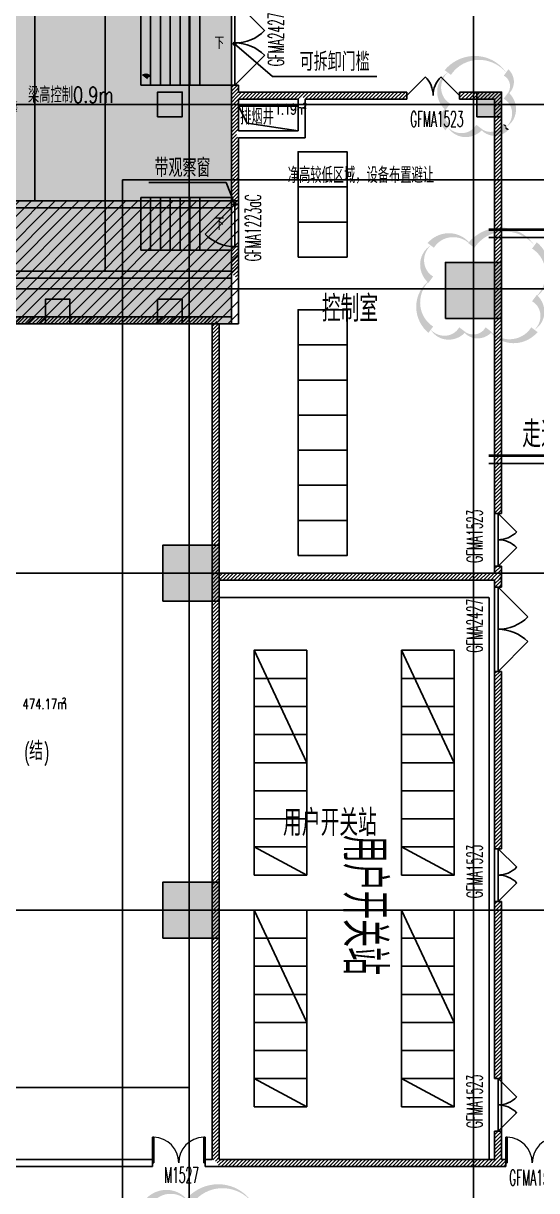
# Model space of a CAD drawing. Extents: x -12047294 to -5625356, y -1456591 to -622873.
# Drawn here: x -6059363 to -6044736, y -702164 to -668914 of the extents above; entities that cross this region are included whole.
import ezdxf
from ezdxf.enums import TextEntityAlignment as Align

# ---------------------------------------------------------------- set-up
doc = ezdxf.new("R2010")
doc.units = 0
doc.header["$LTSCALE"] = 10
doc.header["$MEASUREMENT"] = 0
for name, pattern in [('__DASH', [0.35, 0.25, -0.1]), ('DASH', [0.35, 0.25, -0.1]), ('DOTE', [2.42, 2, -0.2, 0.02, -0.2])]:
    doc.linetypes.add(name, pattern=pattern)
for name, color, linetype in [('A-COLUMN', 10, 'Continuous'), ('A-DIMIDEN', 211, 'Continuous'), ('A-DIMLEAD', 130, 'Continuous'), ('A-DIMSYMB', 3, 'Continuous'), ('A-DOORWIN', 151, 'Continuous'), ('A-FireH', 6, 'Continuous'), ('A-Hatch-降板', 251, 'Continuous'), ('A-HOLE', 30, 'Continuous'), ('A-STAIRS', 150, 'Continuous'), ('A-TEXTDOOR', 181, 'Continuous'), ('A-TextRoom', 7, 'Continuous'), ('A-TEXTROOM-AREA', 33, 'Continuous'), ('A-TK', 7, 'Continuous'), ('A-WALL', 2, 'Continuous'), ('A-吊板', 73, 'DASH'), ('DOTE', 9, 'DOTE'), ('EPD-SUBS-EQUI', 156, 'Continuous'), ('EPD-SUBS-NOTE', 156, 'Continuous'), ('EPD-SYST-NOTE', 156, 'Continuous'), ('EPD-TEXT', 156, 'Continuous'), ('PUB_HATCH', 252, 'Continuous'), ('电气', 156, 'Continuous')]:
    doc.layers.add(name, color=color, linetype=linetype)
doc.layers.add('A-本次修改', color=6, linetype='Continuous', plot=False)
doc.styles.add('_TCH_DIM', font='tjromans.shx', dxfattribs={"width": 0.8, "bigfont": 'tjhztxt.shx'})
doc.styles.add('_TCH_SPACE', font='tjromans.shx', dxfattribs={"height": 5, "bigfont": 'tjhztxt.shx'})
doc.styles.add('_TCH_WINDOW', font='tjromans.shx', dxfattribs={"width": 0.7, "height": 3.5, "bigfont": 'tjhztxt.shx'})
doc.styles.add('CC', font='tj-romans1.shx', dxfattribs={"width": 0.6, "bigfont": 'tj-hztxt1.shx'})
doc.styles.add('DIM_FONT', font='romanc.shx', dxfattribs={"width": 0.8, "bigfont": 'hztxt.shx'})
doc.styles.add('HZ', font='tjromans.shx', dxfattribs={"width": 0.6, "bigfont": 'tjhztxt.shx'})
doc.styles.add('TJ_hztxt', font='tjromans.shx', dxfattribs={"width": 0.7, "bigfont": 'tjhztxt.shx'})
doc.styles.add('注解汉字', font='tjromans.shx', dxfattribs={"width": 0.75, "bigfont": 'tjhztxt.shx'})
doc.dimstyles.new('DIMN120', dxfattribs={"dimscale": 1.2, "dimtxt": 300, "dimasz": 100, "dimexe": 250, "dimexo": 300, "dimgap": 100, "dimtad": 1, "dimdec": 0, "dimzin": 0, "dimdsep": 46, "dimtxsty": 'DIM_FONT', "dimblk": 'ARCHTICK', "dimcen": 0.09, "dimclrt": 256, "dimazin": 2, "dimtfac": 1, "dimtdec": 0, "dimtix": 1, "dimtmove": 2, "dimatfit": 3, "dimldrblk": 'ARCHTICK', "dimfxl": 1, "dimtolj": 1, "dimtzin": 0, "dimarcsym": 0})
pattern_1 = [(45, (0, 53.85), (-53.0330298, 53.0330298), [])]

# ---------------------------------------------------------------- blocks, each defined once
blk = doc.blocks.new('A$C13AF1241')
at = {"layer": 'EPD-SUBS-EQUI'}
for points in [[(-16100, 6500), (-15300, 6500), (-15300, 5000), (-16100, 5000)], [(-15300, 6500), (-14500, 6500), (-14500, 5000), (-15300, 5000)], [(-14500, 6500), (-13700, 6500), (-13700, 5000), (-14500, 5000)], [(-13700, 6500), (-12900, 6500), (-12900, 5000), (-13700, 5000)], [(-12900, 6500), (-12100, 6500), (-12100, 5000), (-12900, 5000)], [(-12100, 6500), (-11300, 6500), (-11300, 5000), (-12100, 5000)], [(-11300, 6500), (-10500, 6500), (-10500, 5000), (-11300, 5000)], [(-9500, 6500), (-8700, 6500), (-8700, 5000), (-9500, 5000)], [(-8700, 6500), (-7900, 6500), (-7900, 5000), (-8700, 5000)], [(-7900, 6500), (-7100, 6500), (-7100, 5000), (-7900, 5000)], [(-7100, 6500), (-6300, 6500), (-6300, 5000), (-7100, 5000)], [(-6300, 6500), (-5500, 6500), (-5500, 5000), (-6300, 5000)], [(-5500, 6500), (-4700, 6500), (-4700, 5000), (-5500, 5000)], [(-4700, 6500), (-3900, 6500), (-3900, 5000), (-4700, 5000)], [(-3900, 6500), (-3100, 6500), (-3100, 5000), (-3900, 5000)], [(-16100, 2300), (-15300, 2300), (-15300, 800), (-16100, 800)], [(-15300, 2300), (-14500, 2300), (-14500, 800), (-15300, 800)], [(-14500, 2300), (-13700, 2300), (-13700, 800), (-14500, 800)], [(-13700, 2300), (-12900, 2300), (-12900, 800), (-13700, 800)], [(-12900, 2300), (-12100, 2300), (-12100, 800), (-12900, 800)], [(-12100, 2300), (-11300, 2300), (-11300, 800), (-12100, 800)], [(-11300, 2300), (-10500, 2300), (-10500, 800), (-11300, 800)], [(-9500, 2300), (-8700, 2300), (-8700, 800), (-9500, 800)], [(-8700, 2300), (-7900, 2300), (-7900, 800), (-8700, 800)], [(-7900, 2300), (-7100, 2300), (-7100, 800), (-7900, 800)], [(-7100, 2300), (-6300, 2300), (-6300, 800), (-7100, 800)], [(-6300, 2300), (-5500, 2300), (-5500, 800), (-6300, 800)], [(-5500, 2300), (-4700, 2300), (-4700, 800), (-5500, 800)], [(-4700, 2300), (-3900, 2300), (-3900, 800), (-4700, 800)], [(-3900, 2300), (-3100, 2300), (-3100, 800), (-3900, 800)]]:
    blk.add_lwpolyline(points, close=True, dxfattribs=at)
at = {"layer": 'EPD-SYST-NOTE', "linetype": 'DASH'}
for p, q in [((-1600, 7500), (-17600, 7500)), ((-17600, 7500), (-17600, -200)), ((-1600, 7500), (-1600, -200)), ((-1600, -200), (-17600, -200))]:
    blk.add_line(p, q, dxfattribs=at)
at = {"layer": 'EPD-SYST-NOTE'}
for p, q in [((-16100, 5000), (-15300, 6500)), ((-10500, 6500), (-13700, 5000)), ((-8700, 6500), (-9500, 5000)), ((-3100, 6500), (-6300, 5000)), ((-16100, 800), (-15300, 2300)), ((-10500, 2300), (-13700, 800)), ((-8700, 2300), (-9500, 800)), ((-3100, 2300), (-6300, 800))]:
    blk.add_line(p, q, dxfattribs=at)
at = {"layer": 'EPD-TEXT', "style": 'CC', "width": 0.7}
blk.add_text('用户开关站', height=1200, rotation=180, dxfattribs=at).set_placement((-8359, 3953))
blk = doc.blocks.new('ASDSA56546')
at = {"layer": 'EPD-SUBS-EQUI', "elevation": 0}
for points in [[(-6067086, -610905), (-6068086, -610905), (-6068086, -609505), (-6067086, -609505)], [(-6066086, -610905), (-6067086, -610905), (-6067086, -609505), (-6066086, -609505)], [(-6065086, -610905), (-6066086, -610905), (-6066086, -609505), (-6065086, -609505)], [(-6062586, -610905), (-6063586, -610905), (-6063586, -609505), (-6062586, -609505)], [(-6061586, -610905), (-6062586, -610905), (-6062586, -609505), (-6061586, -609505)], [(-6060586, -610905), (-6061586, -610905), (-6061586, -609505), (-6060586, -609505)], [(-6059586, -610905), (-6060586, -610905), (-6060586, -609505), (-6059586, -609505)], [(-6058586, -610905), (-6059586, -610905), (-6059586, -609505), (-6058586, -609505)], [(-6057586, -610905), (-6058586, -610905), (-6058586, -609505), (-6057586, -609505)], [(-6056586, -610905), (-6057586, -610905), (-6057586, -609505), (-6056586, -609505)]]:
    blk.add_lwpolyline(points, close=True, dxfattribs=at)
blk = doc.blocks.new('_ArchTick')
at = {"color": 0, "linetype": 'ByBlock', "const_width": 0.4}
blk.add_lwpolyline([(-0.5, -0.5), (0.5, 0.5)], dxfattribs=at)
blk = doc.blocks.new('*D96')
at = {"layer": 'Defpoints', "color": 0, "transparency": 16777216}
for p in [(5783, -256), (5359, -1756), (5783, -1756)]:
    blk.add_point(p, dxfattribs=at)
at = {"layer": '电气', "color": 0, "lineweight": -2, "transparency": 16777216}
for p, q in [((5483, -256), (5109, -256)), ((5359, -256), (5359, -1756)), ((5483, -1756), (5109, -1756))]:
    blk.add_line(p, q, dxfattribs=at)
at = {"layer": '电气', "color": 0, "lineweight": -2, "transparency": 16777216, "xscale": 100, "yscale": 100, "zscale": 100}
for p, rotation in [((5359, -256), 90), ((5359, -1756), 270)]:
    blk.add_blockref('_ArchTick', p, dxfattribs=dict(at, rotation=rotation))
at = {"layer": '电气', "transparency": 16777216, "insert": (5109, -1006), "char_height": 300, "attachment_point": 5, "rotation": 90, "style": 'TJ_hztxt'}
blk.add_mtext('\\A1;1500', dxfattribs=at)
blk = doc.blocks.new('*D97')
at = {"layer": 'Defpoints', "color": 0, "transparency": 16777216}
for p in [(5783, -7056), (5359, -9056), (5783, -9056)]:
    blk.add_point(p, dxfattribs=at)
at = {"layer": '电气', "color": 0, "lineweight": -2, "transparency": 16777216}
for p, q in [((5483, -7056), (5109, -7056)), ((5359, -7056), (5359, -9056)), ((5483, -9056), (5109, -9056))]:
    blk.add_line(p, q, dxfattribs=at)
at = {"layer": '电气', "color": 0, "lineweight": -2, "transparency": 16777216, "xscale": 100, "yscale": 100, "zscale": 100}
for p, rotation in [((5359, -7056), 90), ((5359, -9056), 270)]:
    blk.add_blockref('_ArchTick', p, dxfattribs=dict(at, rotation=rotation))
at = {"layer": '电气', "transparency": 16777216, "insert": (5109, -8056), "char_height": 300, "attachment_point": 5, "rotation": 90, "style": 'TJ_hztxt'}
blk.add_mtext('\\A1;2000', dxfattribs=at)
blk = doc.blocks.new('*D98')
at = {"layer": 'Defpoints', "color": 0, "transparency": 16777216}
for p in [(6800, -2708), (6800, -3131), (8800, -3131)]:
    blk.add_point(p, dxfattribs=at)
at = {"layer": '电气', "color": 0, "lineweight": -2, "transparency": 16777216}
for p, q in [((6800, -2831), (6800, -2458)), ((8800, -2831), (8800, -2458)), ((8800, -2708), (6800, -2708))]:
    blk.add_line(p, q, dxfattribs=at)
at = {"layer": '电气', "color": 0, "lineweight": -2, "transparency": 16777216, "xscale": 100, "yscale": 100, "zscale": 100, "rotation": 180}
blk.add_blockref('_ArchTick', (6800, -2708), dxfattribs=at)
at = {"layer": '电气', "color": 0, "lineweight": -2, "transparency": 16777216, "xscale": 100, "yscale": 100, "zscale": 100}
blk.add_blockref('_ArchTick', (8800, -2708), dxfattribs=at)
at = {"layer": '电气', "transparency": 16777216, "insert": (7800, -2458), "char_height": 300, "attachment_point": 5, "style": 'TJ_hztxt'}
blk.add_mtext('\\A1;2000', dxfattribs=at)
blk = doc.blocks.new('*D99')
at = {"layer": 'Defpoints', "color": 0, "transparency": 16777216}
for p in [(11100, -2708), (11100, -3131), (13100, -3131)]:
    blk.add_point(p, dxfattribs=at)
at = {"layer": '电气', "color": 0, "lineweight": -2, "transparency": 16777216}
for p, q in [((11100, -2831), (11100, -2458)), ((13100, -2831), (13100, -2458)), ((13100, -2708), (11100, -2708))]:
    blk.add_line(p, q, dxfattribs=at)
at = {"layer": '电气', "color": 0, "lineweight": -2, "transparency": 16777216, "xscale": 100, "yscale": 100, "zscale": 100, "rotation": 180}
blk.add_blockref('_ArchTick', (11100, -2708), dxfattribs=at)
at = {"layer": '电气', "color": 0, "lineweight": -2, "transparency": 16777216, "xscale": 100, "yscale": 100, "zscale": 100}
blk.add_blockref('_ArchTick', (13100, -2708), dxfattribs=at)
at = {"layer": '电气', "transparency": 16777216, "insert": (12100, -2458), "char_height": 300, "attachment_point": 5, "style": 'TJ_hztxt'}
blk.add_mtext('\\A1;2000', dxfattribs=at)
blk = doc.blocks.new('*D100')
at = {"layer": 'Defpoints', "color": 0, "transparency": 16777216}
for p in [(2500, -2708), (2500, -3131), (4500, -3131)]:
    blk.add_point(p, dxfattribs=at)
at = {"layer": '电气', "color": 0, "lineweight": -2, "transparency": 16777216}
for p, q in [((2500, -2831), (2500, -2458)), ((4500, -2831), (4500, -2458)), ((4500, -2708), (2500, -2708))]:
    blk.add_line(p, q, dxfattribs=at)
at = {"layer": '电气', "color": 0, "lineweight": -2, "transparency": 16777216, "xscale": 100, "yscale": 100, "zscale": 100, "rotation": 180}
blk.add_blockref('_ArchTick', (2500, -2708), dxfattribs=at)
at = {"layer": '电气', "color": 0, "lineweight": -2, "transparency": 16777216, "xscale": 100, "yscale": 100, "zscale": 100}
blk.add_blockref('_ArchTick', (4500, -2708), dxfattribs=at)
at = {"layer": '电气', "transparency": 16777216, "insert": (3500, -2458), "char_height": 300, "attachment_point": 5, "style": 'TJ_hztxt'}
blk.add_mtext('\\A1;2000', dxfattribs=at)
blk = doc.blocks.new('*D101')
at = {"layer": 'Defpoints', "color": 0, "transparency": 16777216}
for p in [(15200, -2708), (15200, -3131), (17000, -3131)]:
    blk.add_point(p, dxfattribs=at)
at = {"layer": '电气', "color": 0, "lineweight": -2, "transparency": 16777216}
for p, q in [((15200, -2831), (15200, -2458)), ((17000, -2831), (17000, -2458)), ((17000, -2708), (15200, -2708))]:
    blk.add_line(p, q, dxfattribs=at)
at = {"layer": '电气', "color": 0, "lineweight": -2, "transparency": 16777216, "xscale": 100, "yscale": 100, "zscale": 100, "rotation": 180}
blk.add_blockref('_ArchTick', (15200, -2708), dxfattribs=at)
at = {"layer": '电气', "color": 0, "lineweight": -2, "transparency": 16777216, "xscale": 100, "yscale": 100, "zscale": 100}
blk.add_blockref('_ArchTick', (17000, -2708), dxfattribs=at)
at = {"layer": '电气', "transparency": 16777216, "insert": (16100, -2458), "char_height": 300, "attachment_point": 5, "style": 'TJ_hztxt'}
blk.add_mtext('\\A1;1800', dxfattribs=at)
blk = doc.blocks.new('ASDQ4354665@#@#4')
at = {"layer": 'A-Hatch-降板', "linetype": '__DASH', "ltscale": 2}
h = blk.add_hatch(color=256, dxfattribs=at)
h.dxf.hatch_style = 1
h.paths.add_polyline_path([(-6053436, -677473), (-6072086, -677473), (-6072086, -671173), (-6075936, -671173), (-6075936, -669023), (-6073736, -669023), (-6073736, -664673), (-6058238, -664673), (-6058238, -659073), (-6053436, -659073)])
blk.add_lwpolyline([(-6053436, -677473), (-6072086, -677473), (-6072086, -671173), (-6075936, -671173), (-6075936, -669023), (-6073736, -669023), (-6073736, -664673), (-6058238, -664673), (-6058238, -659073), (-6053436, -659073)], close=True)
blk = doc.blocks.new('$DorLib2D$00000114')
at = {"color": 0}
blk.add_line((0.5, 0), (-0.207, 0.707), dxfattribs=at)
blk.add_arc((0.5, 0), 1, 135, 180, dxfattribs=at)
blk = doc.blocks.new('$DorLib2D$00000116')
at = {"color": 0}
for p, q in [((-0.5, 0), (-0.146, 0.354)), ((0.5, 0), (0.146, 0.354))]:
    blk.add_line(p, q, dxfattribs=at)
for centre, start, end in [((-0.5, 0), 0, 45), ((0.5, 0), 135, 180)]:
    blk.add_arc(centre, 0.5, start, end, dxfattribs=at)
blk = doc.blocks.new('$DorLib2D$00000002')
for p, q in [((-0.5, 0), (-0.5, 0.4875)), ((-0.475, 0.4875), (-0.5, 0.4875)), ((-0.475, 0), (-0.475, 0.4875)), ((0.475, 0), (0.475, 0.4875)), ((0.475, 0.4875), (0.5, 0.4875)), ((0.5, 0), (0.5, 0.4875)), ((-0.5, 0), (-0.475, 0)), ((0.5, 0), (0.475, 0))]:
    blk.add_line(p, q)
at = {"lineweight": 13}
for centre, start, end in [((-0.4875, 0), 0, 88.53072), ((0.4875, 0), 91.46928, 180)]:
    blk.add_arc(centre, 0.4875, start, end, dxfattribs=at)
blk = doc.blocks.new('_FZH')
blk.add_lwpolyline([(-0.5, -0.5), (0.5, -0.5), (0.5, 0.5), (-0.5, 0.5)], close=True)
at = {"layer": 'PUB_HATCH'}
blk.add_solid([(-0.5, -0.5), (0.5, -0.5), (-0.5, 0.5), (0.5, 0.5)], dxfattribs=at)
blk = doc.blocks.new('A$C25566F0D')
at = {"layer": 'EPD-SYST-NOTE', "linetype": 'DASH'}
for p, q in [((2500, -256, 100), (17000, -256, 100)), ((2500, -9056, 100), (2500, -256, 100)), ((17000, -9056, 100), (17000, -256, 100)), ((2500, -9056, 100), (17000, -9056, 100))]:
    blk.add_line(p, q, dxfattribs=at)
at = {"layer": 'EPD-SYST-NOTE'}
for p, q in [((4500, -7056, 100), (4500, -1756, 100)), ((4500, -1756, 100), (6800, -1756, 100)), ((6800, -7056, 100), (6800, -1756, 100))]:
    blk.add_line(p, q, dxfattribs=at)
at = {"layer": 'EPD-SYST-NOTE', "elevation": 100}
for points in [[(4500, -7056), (4500, -1756), (6800, -1756), (6800, -7056)], [(8800, -7056), (8800, -1756), (11100, -1756), (11100, -7056)], [(13100, -7056), (13100, -2656), (15200, -2656), (15200, -7056)]]:
    blk.add_lwpolyline(points, close=True, dxfattribs=at)
at = {"layer": 'EPD-SUBS-NOTE', "style": 'HZ', "width": 0.3}
for s, p in [('1500KW/1875KVA', (5728.1, -4368.5, 100)), ('1500KW/1875KVA', (10028.1, -4368.5, 100)), ('800KW/1000KVA', (14185, -4368.5, 100)), ('大楼', (5213.6, -4368.5, 100)), ('大楼', (9513.6, -4368.5, 100)), ('租户专用', (13670.5, -4368.5, 100))]:
    blk.add_text(s, height=400, rotation=270, dxfattribs=at).set_placement(p, align=Align.MIDDLE)
at = {"layer": 'EPD-TEXT', "style": 'CC', "width": 0.7}
for s, rotation, p in [('柴油发电机房', 90, (12664.8, -7323, 100)), ('控制室', 270, (19243.3, -4625.5))]:
    blk.add_text(s, height=1200, rotation=rotation, dxfattribs=at).set_placement(p)
at = {"layer": '电气'}
for base, p1, p2, picture, middle in [((5359.4, -1756, 100), (5782.5, -256, 100), (5782.5, -1756, 100), '*D96', (5109.4, -1006, 100)), ((5359.4, -9056, 100), (5782.5, -7056, 100), (5782.5, -9056, 100), '*D97', (5109.4, -8056, 100))]:
    dim = blk.add_linear_dim(base=base, p1=p1, p2=p2, angle=90, dimstyle='DIMN120', override={"dimscale": 1, "dimtxsty": 'TJ_hztxt'}, dxfattribs=at)
    dim.commit()
    dim.dimension.update_dxf_attribs({"geometry": picture, "text_midpoint": middle})
for base, p1, p2, picture, middle in [((2500, -2707.9, 100), (4500, -3131, 100), (2500, -3131, 100), '*D100', (3500, -2457.9, 100)), ((6800, -2707.9, 100), (8800, -3131, 100), (6800, -3131, 100), '*D98', (7800, -2457.9, 100)), ((11100, -2707.9, 100), (13100, -3131, 100), (11100, -3131, 100), '*D99', (12100, -2457.9, 100)), ((15200, -2707.9, 100), (17000, -3131, 100), (15200, -3131, 100), '*D101', (16100, -2457.9, 100))]:
    dim = blk.add_linear_dim(base=base, p1=p1, p2=p2, dimstyle='DIMN120', override={"dimscale": 1, "dimtxsty": 'TJ_hztxt'}, dxfattribs=at)
    dim.commit()
    dim.dimension.update_dxf_attribs({"geometry": picture, "text_midpoint": middle})

msp = doc.modelspace()

# ---------------------------------------------------------------- hatches: boundary and pattern name
at = {"layer": 'A-FireH'}
h = msp.add_hatch(dxfattribs=at)
h.set_pattern_fill('普通砖', color=256, scale=30, style=0)
h.set_pattern_definition(pattern_1)
h.paths.add_polyline_path([(-6053236.1, -670873.4), (-6053236.1, -670673.5), (-6053436.1, -670673.5), (-6053436.1, -671073.4), (-6053302.8, -671006.8)])
h = msp.add_hatch(dxfattribs=at)
h.set_pattern_fill('普通砖', color=256, scale=30, style=0)
h.set_pattern_definition(pattern_1)
h.paths.add_polyline_path([(-6053302.8, -671006.8), (-6053236.1, -671073.4), (-6051536.1, -671073.4), (-6051402.8, -671006.8), (-6051336.1, -670873.4), (-6053236.1, -670873.4)])
h = msp.add_hatch(dxfattribs=at)
h.set_pattern_fill('普通砖', color=256, scale=30, style=0)
h.set_pattern_definition(pattern_1)
h.paths.add_polyline_path([(-6051336.1, -671073.4), (-6048436.1, -671073.4), (-6048436.1, -670873.4), (-6051336.1, -670873.4), (-6051402.8, -671006.8)])
h = msp.add_hatch(dxfattribs=at)
h.set_pattern_fill('普通砖', color=256, scale=30, style=0)
h.set_pattern_definition(pattern_1)
h.paths.add_polyline_path([(-6045736.1, -670873.4), (-6046936.1, -670873.4), (-6046936.1, -671073.4), (-6045936.1, -671073.4)])
h = msp.add_hatch(dxfattribs=at)
h.set_pattern_fill('普通砖', color=256, scale=30, style=0)
h.set_pattern_definition(pattern_1)
h.paths.add_polyline_path([(-6045936.1, -671073.4), (-6045936.1, -682873.4), (-6045736.1, -682873.4), (-6045736.1, -670873.4)])
h = msp.add_hatch(dxfattribs=at)
h.set_pattern_fill('普通砖', color=256, scale=30, style=0)
h.set_pattern_definition(pattern_1)
h.paths.add_polyline_path([(-6053302.8, -671006.8), (-6053436.1, -671073.4), (-6053436.1, -672173.4), (-6053302.8, -672106.8), (-6053236.1, -671973.4), (-6053236.1, -671073.4)])
h = msp.add_hatch(dxfattribs=at)
h.set_pattern_fill('普通砖', color=256, scale=30, style=0)
h.set_pattern_definition(pattern_1)
h.paths.add_polyline_path([(-6053436.1, -672173.4), (-6053436.1, -674073.4), (-6053236.1, -674073.4), (-6053236.1, -672173.4), (-6053302.8, -672106.8)])
h = msp.add_hatch(dxfattribs=at)
h.set_pattern_fill('普通砖', color=256, scale=30, style=0)
h.set_pattern_definition(pattern_1)
h.paths.add_polyline_path([(-6053236.1, -676173.4), (-6053236.1, -675273.4), (-6053436.1, -675273.4), (-6053436.1, -675973.4), (-6053369.5, -676106.8)])
h = msp.add_hatch(dxfattribs=at)
h.set_pattern_fill('普通砖', color=256, scale=30, style=0)
h.set_pattern_definition(pattern_1)
h.paths.add_polyline_path([(-6072186.1, -677373.4), (-6072086.1, -677473.4), (-6053986.1, -677473.4), (-6053852.8, -677406.8), (-6053786.1, -677273.4), (-6072086.1, -677273.4)])
h = msp.add_hatch(dxfattribs=at)
h.set_pattern_fill('普通砖', color=256, scale=30, style=0)
h.set_pattern_definition(pattern_1)
h.paths.add_polyline_path([(-6053852.8, -677406.8), (-6053986.1, -677473.4), (-6053986.1, -684773.4), (-6053852.8, -684706.8), (-6053786.1, -684573.4), (-6053786.1, -677473.4)])
h = msp.add_hatch(dxfattribs=at)
h.set_pattern_fill('普通砖', color=256, scale=30, style=0)
h.set_pattern_definition(pattern_1)
h.paths.add_polyline_path([(-6053852.8, -684706.8), (-6053786.1, -684773.4), (-6045936.1, -684773.4), (-6045869.5, -684706.8), (-6045936.1, -684573.4), (-6053786.1, -684573.4)])
h = msp.add_hatch(dxfattribs=at)
h.set_pattern_fill('普通砖', color=256, scale=30, style=0)
h.set_pattern_definition(pattern_1)
h.paths.add_polyline_path([(-6045736.1, -684773.4), (-6045736.1, -684373.4), (-6045936.1, -684373.4), (-6045936.1, -684573.4), (-6045869.5, -684706.8)])
h = msp.add_hatch(dxfattribs=at)
h.set_pattern_fill('普通砖', color=256, scale=30, style=0)
h.set_pattern_definition(pattern_1)
h.paths.add_polyline_path([(-6053852.8, -684706.8), (-6053986.1, -684773.4), (-6053986.1, -701273.4), (-6053852.8, -701340.1), (-6053786.1, -701273.4), (-6053786.1, -684773.4)])
h = msp.add_hatch(dxfattribs=at)
h.set_pattern_fill('普通砖', color=256, scale=30, style=0)
h.set_pattern_definition(pattern_1)
h.paths.add_polyline_path([(-6045936.1, -684773.4), (-6045936.1, -684973.4), (-6045736.1, -684973.4), (-6045736.1, -684773.4), (-6045869.5, -684706.8)])
h = msp.add_hatch(dxfattribs=at)
h.set_pattern_fill('普通砖', color=256, scale=30, style=0)
h.set_pattern_definition(pattern_1)
h.paths.add_polyline_path([(-6045736.1, -692423.4), (-6045736.1, -687373.4), (-6045936.1, -687373.4), (-6045936.1, -692423.4)])
h = msp.add_hatch(dxfattribs=at)
h.set_pattern_fill('普通砖', color=256, scale=30, style=0)
h.set_pattern_definition(pattern_1)
h.paths.add_polyline_path([(-6045736.1, -698973.4), (-6045736.1, -693923.4), (-6045936.1, -693923.4), (-6045936.1, -698973.4)])
h = msp.add_hatch(dxfattribs=at)
h.set_pattern_fill('普通砖', color=256, scale=30, style=0)
h.set_pattern_definition(pattern_1)
h.paths.add_polyline_path([(-6045736.1, -701273.4), (-6045736.1, -700473.4), (-6045936.1, -700473.4), (-6045936.1, -701273.4), (-6045802.8, -701340.1)])
h = msp.add_hatch(dxfattribs=at)
h.set_pattern_fill('普通砖', color=256, scale=30, style=0)
h.set_pattern_definition(pattern_1)
h.paths.add_polyline_path([(-6053852.8, -701340.1), (-6053786.1, -701473.4), (-6045736.1, -701473.4), (-6045802.8, -701340.1), (-6045936.1, -701273.4), (-6053786.1, -701273.4)])
h = msp.add_hatch(dxfattribs=at)
h.set_pattern_fill('普通砖', color=256, scale=30, style=0)
h.set_pattern_definition(pattern_1)
h.paths.add_polyline_path([(-6045736.1, -701473.4), (-6045611.1, -701473.4), (-6045611.1, -701273.4), (-6045736.1, -701273.4), (-6045802.8, -701340.1)])
at = {"layer": 'A-吊板'}
h = msp.add_hatch(dxfattribs=at)
h.set_pattern_fill('ANSI31', color=256, scale=150)
h.set_pattern_definition([(45, (0, -300), (-168.379802, 168.379802), [])])
h.paths.add_polyline_path([(-6072286.1, -673973.4), (-6053236.1, -673973.4), (-6053236.1, -677473.4), (-6072286.1, -677473.4)])

# ---------------------------------------------------------------- linework, layer by layer
at = {"layer": 'A-DIMIDEN'}
for p, q in [((-6046100.8, -675014.2), (-6042384.9, -675014.2)), ((-6046100.8, -681449.6), (-6042384.9, -681449.6))]:
    msp.add_line(p, q, dxfattribs=at)
at = {"layer": 'A-DIMIDEN', "const_width": 75}
for points in [[(-6046100.8, -674789.2), (-6043285.1, -674789.2)], [(-6046100.8, -681224.6), (-6043285.1, -681224.6)]]:
    msp.add_lwpolyline(points, dxfattribs=at)
at = {"layer": 'A-DIMLEAD'}
for p, q in [((-6053343.8, -669494.5), (-6052265.7, -670426)), ((-6052265.7, -670426), (-6049287.9, -670426)), ((-6053580.6, -673447.7), (-6055783.6, -673447.7)), ((-6053336.1, -674073.4), (-6053580.6, -673447.7))]:
    msp.add_line(p, q, dxfattribs=at)
at = {"layer": 'A-DIMLEAD', "const_width": 60}
for points in [[(-6053366.5, -669474.9, 1), (-6053321.1, -669514.1, 1)], [(-6053325.2, -674101.4, 1), (-6053347.1, -674045.5, 1)]]:
    msp.add_lwpolyline(points, format="xyb", close=True, dxfattribs=at)
at = {"layer": 'A-DIMSYMB', "color": 0}
for points in [[(-6054023.1, -669473.5, 0, 0, 0), (-6055716.1, -669473.5, 80, 0, 0), (-6056016.1, -669473.5, 0, 0, 0)], [(-6054023.1, -674623.4, 0, 0, 0), (-6055716.1, -674623.4, 80, 0, 0), (-6056016.1, -674623.4, 0, 0, 0)]]:
    msp.add_lwpolyline(points, format="xyseb", dxfattribs=at)
at = {"layer": 'A-DOORWIN'}
for points in [[(-6053436.1, -670673.5), (-6053436.1, -668273.5), (-6053336.1, -668273.5), (-6053336.1, -670673.5)], [(-6053336.1, -674073.4), (-6053236.1, -674073.4), (-6053236.1, -675273.4), (-6053336.1, -675273.4)], [(-6045936.1, -693923.4), (-6045936.1, -692423.4), (-6045836.1, -692423.4), (-6045836.1, -693923.4)], [(-6045836.1, -700473.4), (-6045836.1, -698973.4), (-6045736.1, -698973.4), (-6045736.1, -700473.4)]]:
    msp.add_lwpolyline(points, close=True, dxfattribs=at)
at = {"layer": 'A-DOORWIN', "elevation": 0}
for points in [[(-6045936.1, -684373.4), (-6045936.1, -682873.4), (-6045836.1, -682873.4), (-6045836.1, -684373.4)], [(-6045936.1, -687373.4), (-6045936.1, -684973.4), (-6045836.1, -684973.4), (-6045836.1, -687373.4)]]:
    msp.add_lwpolyline(points, close=True, dxfattribs=at)
at = {"layer": 'A-HOLE'}
msp.add_lwpolyline([(-6053236.1, -671973.4), (-6053236.1, -671273.4), (-6051536.1, -671273.4), (-6051536.1, -671973.4)], close=True, dxfattribs=at)
msp.add_lwpolyline([(-6051536.1, -671973.4), (-6052981.6, -671759.8), (-6053236.1, -671273.4)], dxfattribs=at)
at = {"layer": 'A-STAIRS', "color": 0}
for p, q in [((-6056016.1, -668273.5), (-6056016.1, -670673.5)), ((-6055736.1, -668273.5), (-6055736.1, -670673.5)), ((-6055456.1, -668273.5), (-6055456.1, -670673.5)), ((-6055176.1, -668273.5), (-6055176.1, -670673.5)), ((-6054896.1, -668273.5), (-6054896.1, -670673.5)), ((-6054616.1, -668273.5), (-6054616.1, -670673.5)), ((-6054336.1, -668273.5), (-6054336.1, -670673.5)), ((-6056016.1, -670673.5), (-6054336.1, -670673.5)), ((-6056016.1, -673873.4), (-6054336.1, -673873.4)), ((-6056016.1, -673873.4), (-6056016.1, -675373.4)), ((-6055736.1, -673873.4), (-6055736.1, -675373.4)), ((-6055456.1, -673873.4), (-6055456.1, -675373.4)), ((-6055176.1, -673873.4), (-6055176.1, -675373.4)), ((-6054896.1, -673873.4), (-6054896.1, -675373.4)), ((-6054616.1, -673873.4), (-6054616.1, -675373.4)), ((-6054336.1, -673873.4), (-6054336.1, -675373.4)), ((-6056016.1, -675373.4), (-6054336.1, -675373.4))]:
    msp.add_line(p, q, dxfattribs=at)
at = {"layer": 'A-STAIRS'}
for points in [[(-6054336.1, -668273.5), (-6053436.1, -668273.5), (-6053436.1, -670673.5), (-6054336.1, -670673.5)], [(-6054336.1, -673873.4), (-6053436.1, -673873.4), (-6053436.1, -675373.4), (-6054336.1, -675373.4)]]:
    msp.add_lwpolyline(points, close=True, dxfattribs=at)
at = {"layer": 'A-WALL'}
for p, q in [((-6053236.1, -670673.5), (-6053436.1, -670673.5)), ((-6053436.1, -670673.5), (-6053436.1, -671073.4)), ((-6053236.1, -670873.4), (-6053236.1, -670673.5)), ((-6053236.1, -670873.4), (-6051336.1, -670873.4)), ((-6048436.1, -670873.4), (-6051336.1, -670873.4)), ((-6048436.1, -671073.4), (-6048436.1, -670873.4)), ((-6045736.1, -670873.4), (-6046936.1, -670873.4)), ((-6046936.1, -670873.4), (-6046936.1, -671073.4)), ((-6045736.1, -682873.4), (-6045736.1, -670873.4)), ((-6053436.1, -671073.4), (-6053436.1, -672173.4)), ((-6053236.1, -671073.4), (-6053236.1, -671973.4)), ((-6053236.1, -671073.4), (-6051536.1, -671073.4)), ((-6051536.1, -671973.4), (-6051536.1, -671073.4)), ((-6051336.1, -671073.4), (-6048436.1, -671073.4)), ((-6051336.1, -672173.4), (-6051336.1, -671073.4)), ((-6046936.1, -671073.4), (-6045936.1, -671073.4)), ((-6045936.1, -671073.4), (-6045936.1, -682873.4)), ((-6053236.1, -671973.4), (-6051536.1, -671973.4)), ((-6053436.1, -672173.4), (-6053436.1, -674073.4)), ((-6053236.1, -672173.4), (-6051336.1, -672173.4)), ((-6053236.1, -674073.4), (-6053236.1, -672173.4)), ((-6053436.1, -674073.4), (-6053236.1, -674073.4)), ((-6053236.1, -675273.4), (-6053436.1, -675273.4)), ((-6053436.1, -675273.4), (-6053436.1, -675973.4)), ((-6053236.1, -676173.4), (-6053236.1, -675273.4)), ((-6072086.1, -675973.4), (-6053436.1, -675973.4)), ((-6072086.1, -676173.4), (-6053436.1, -676173.4)), ((-6053436.1, -676173.4), (-6053436.1, -677273.4)), ((-6053236.1, -676173.4), (-6053236.1, -677473.4)), ((-6072086.1, -677273.4), (-6053786.1, -677273.4)), ((-6053786.1, -677273.4), (-6053436.1, -677273.4)), ((-6072086.1, -677473.4), (-6053986.1, -677473.4)), ((-6053986.1, -677473.4), (-6053986.1, -684773.4)), ((-6053786.1, -677473.4), (-6053786.1, -684573.4)), ((-6053786.1, -677473.4), (-6053236.1, -677473.4)), ((-6045936.1, -682873.4), (-6045736.1, -682873.4)), ((-6053786.1, -684573.4), (-6045936.1, -684573.4)), ((-6045736.1, -684373.4), (-6045936.1, -684373.4)), ((-6045936.1, -684373.4), (-6045936.1, -684573.4)), ((-6045736.1, -684773.4), (-6045736.1, -684373.4)), ((-6053986.1, -684773.4), (-6053986.1, -701273.4)), ((-6053786.1, -684773.4), (-6045936.1, -684773.4)), ((-6053786.1, -684773.4), (-6053786.1, -701273.4)), ((-6045936.1, -684773.4), (-6045936.1, -684973.4)), ((-6045736.1, -684973.4), (-6045736.1, -684773.4)), ((-6045936.1, -684973.4), (-6045736.1, -684973.4)), ((-6045736.1, -687373.4), (-6045936.1, -687373.4)), ((-6045936.1, -687373.4), (-6045936.1, -692423.4)), ((-6045736.1, -692423.4), (-6045736.1, -687373.4)), ((-6045936.1, -692423.4), (-6045736.1, -692423.4)), ((-6045736.1, -693923.4), (-6045936.1, -693923.4)), ((-6045936.1, -693923.4), (-6045936.1, -698973.4)), ((-6045736.1, -698973.4), (-6045736.1, -693923.4)), ((-6045936.1, -698973.4), (-6045736.1, -698973.4)), ((-6045736.1, -700473.4), (-6045936.1, -700473.4)), ((-6045936.1, -700473.4), (-6045936.1, -701273.4)), ((-6045736.1, -701273.4), (-6045736.1, -700473.4)), ((-6055686.1, -701273.4), (-6067886.1, -701273.4)), ((-6067886.1, -701473.4), (-6055686.1, -701473.4)), ((-6055686.1, -701473.4), (-6055686.1, -701273.4)), ((-6053986.1, -701273.4), (-6054186.1, -701273.4)), ((-6054186.1, -701273.4), (-6054186.1, -701473.4)), ((-6054186.1, -701473.4), (-6053786.1, -701473.4)), ((-6053786.1, -701273.4), (-6045936.1, -701273.4)), ((-6053786.1, -701473.4), (-6045736.1, -701473.4)), ((-6045611.1, -701273.4), (-6045736.1, -701273.4)), ((-6045736.1, -701473.4), (-6045611.1, -701473.4)), ((-6045611.1, -701473.4), (-6045611.1, -701273.4))]:
    msp.add_line(p, q, dxfattribs=at)
at = {"layer": 'A-吊板'}
for points in [[(-6072286.1, -673973.4), (-6053236.1, -673973.4), (-6053236.1, -677473.4), (-6072286.1, -677473.4)], [(-6072086.1, -674173.4), (-6053436.1, -674173.4), (-6053436.1, -677273.4), (-6072086.1, -677273.4)]]:
    msp.add_lwpolyline(points, close=True, dxfattribs=at)
at = {"layer": 'A-本次修改', "color": 3}
for points in [[(-6055901, -670453.2, 0, 225, 0.5), (-6055901, -671428.2, 0, 225, 0.5), (-6055901, -672021.1, 0, 225, 0.5), (-6055001, -672021.1, 0, 225, 0.5), (-6054251, -672021.1, 0, 225, 0.5), (-6053922.8, -672021.1, 0, 225, 0.5), (-6053922.8, -671121.1, 0, 225, 0.5), (-6053922.8, -670453.2, 0, 225, 0.5), (-6055722.8, -670453.2, 0, 225, 0.5)], [(-6047268, -670315.5, 0, 225, 0.5), (-6047268, -671290.5, 0, 225, 0.5), (-6047268, -671870, 0, 225, 0.5), (-6046368, -671870, 0, 225, 0.5), (-6045618, -671870, 0, 225, 0.5), (-6045608, -671870, 0, 225, 0.5), (-6045608, -670970, 0, 225, 0.5), (-6045608, -670315.5, 0, 225, 0.5)], [(-6047753.5, -675239.5, 0, 225, 0.5), (-6047753.5, -676214.5, 0, 225, 0.5), (-6047753.5, -677641, 0, 225, 0.5), (-6046853.5, -677641, 0, 225, 0.5), (-6046103.5, -677641, 0, 225, 0.5), (-6044799.5, -677641, 0, 225, 0.5), (-6044799.5, -676741, 0, 225, 0.5), (-6044799.5, -675239.5, 0, 225, 0.5), (-6046599.5, -675239.5, 0, 225, 0.5)], [(-6055803.5, -702489.5, 0, 225, 0.5), (-6055803.5, -703464.5, 0, 225, 0.5), (-6055803.5, -704891, 0, 225, 0.5), (-6054903.5, -704891, 0, 225, 0.5), (-6054153.5, -704891, 0, 225, 0.5), (-6052849.5, -704891, 0, 225, 0.5), (-6052849.5, -703991, 0, 225, 0.5), (-6052849.5, -702489.5, 0, 225, 0.5), (-6054649.5, -702489.5, 0, 225, 0.5)]]:
    msp.add_lwpolyline(points, format="xyseb", close=True, dxfattribs=at)
at = {"layer": 'DOTE', "linetype": 'DOTE'}
for p, q in [((-6054636.1, -756448.6), (-6054636.1, -655372.8)), ((-6046536.1, -756448.6), (-6046536.1, -655372.8)), ((-6089538.8, -676473.4), (-5988539.2, -676473.4)), ((-6089538.8, -684573.4), (-5988539.2, -684573.4)), ((-6089538.8, -694173.4), (-5988539.2, -694173.4))]:
    msp.add_line(p, q, dxfattribs=at)
at = {"layer": 'DOTE'}
for p, q in [((-6089538.8, -671223.4), (-5988539.2, -671223.4)), ((-6089538.8, -699223.4), (-6054636.1, -699223.4))]:
    msp.add_line(p, q, dxfattribs=at)
at = {"layer": 'DOTE', "color": 250, "linetype": 'DASH', "ltscale": 5}
msp.add_lwpolyline([(-6056536.1, -673373.4), (-6006536.1, -673373.4), (-6006536.1, -723273.4), (-6056536.1, -723273.4)], close=True, dxfattribs=at)

# ---------------------------------------------------------------- block references
msp.add_blockref('ASDQ4354665@#@#4', (0, 0))
at = {"xscale": -1}
msp.add_blockref('A$C25566F0D', (-6054536.1, -666917.4), dxfattribs=at)
for name, p, rotation in [('ASDSA56546', (-5440631.2, -6740659.6), 270), ('A$C13AF1241', (-6046286.1, -683673.4), 90)]:
    msp.add_blockref(name, p, dxfattribs=dict(rotation=rotation))
at = {"layer": 'A-COLUMN'}
for p, xscale, yscale, zscale in [((-6055186.1, -671223.4, 0), 699.9999996526167, 699.9999981579604, 699.9999981579604), ((-6046086.1, -671223.4), 700, 700, 700), ((-6046536.1, -676523.4), 1600, 1600, 1600), ((-6058386.1, -677123.4, 0), 700, 700, 700), ((-6055186.1, -677123.4, 0), 699.9999996526167, 699.9999981579604, 699.9999981579604), ((-6054586.1, -684573.4), 1600, 1600, 1600), ((-6054586.1, -694173.4), 1600, 1600, 1600)]:
    msp.add_blockref('_FZH', p, dxfattribs=dict(at, xscale=xscale, yscale=yscale, zscale=zscale))
at = {"layer": 'A-DOORWIN'}
ref = msp.add_blockref('$DorLib2D$00000116', (-6053336.1, -669473.5), dxfattribs=dict(at, xscale=2400, yscale=2400, zscale=2400, rotation=269.9999999998425))
ref.add_attrib('A', 'GFMA2427', (-6051937.3, -670130.7), dxfattribs={"layer": 'A-TEXTDOOR', "height": 446.25, "rotation": 90, "style": '_TCH_WINDOW', "width": 0.494118})
ref = msp.add_blockref('$DorLib2D$00000116', (-6047686.1, -670973.4), dxfattribs=dict(at, xscale=1500, yscale=1500, zscale=1500, rotation=359.9999999962827))
ref.add_attrib('A', 'GFMA1523', (-6048343.4, -671866.4), dxfattribs={"layer": 'A-TEXTDOOR', "height": 446.25, "style": '_TCH_WINDOW', "width": 0.494118})
ref = msp.add_blockref('$DorLib2D$00000114', (-6053336.1, -674673.4), dxfattribs=dict(at, xscale=-1200, yscale=-1200, zscale=-1200, rotation=269.9999999998144))
ref.add_attrib('A', 'GFMA1223aC', (-6052593.2, -675684.6), dxfattribs={"layer": 'A-TEXTDOOR', "height": 446.25, "rotation": 90, "style": '_TCH_WINDOW', "width": 0.494118})
ref = msp.add_blockref('$DorLib2D$00000116', (-6045836.1, -683623.4), dxfattribs=dict(at, xscale=-1500, yscale=-1500, zscale=-1500, rotation=90))
ref.add_attrib('A', 'GFMA1523', (-6046282.9, -684280.7), dxfattribs={"layer": 'A-TEXTDOOR', "height": 446.25, "rotation": 90, "style": '_TCH_WINDOW', "width": 0.494118})
ref = msp.add_blockref('$DorLib2D$00000116', (-6045836.1, -686173.4), dxfattribs=dict(at, xscale=-2400, yscale=-2400, zscale=-2400, rotation=90.00000000000318))
ref.add_attrib('A', 'GFMA2427', (-6046282.9, -686830.7), dxfattribs={"layer": 'A-TEXTDOOR', "height": 446.25, "rotation": 90, "style": '_TCH_WINDOW', "width": 0.494118})
ref = msp.add_blockref('$DorLib2D$00000116', (-6045836.1, -693173.4), dxfattribs=dict(at, xscale=-1500, yscale=-1500, zscale=-1500, rotation=90.00000000000318))
ref.add_attrib('A', 'GFMA1523', (-6046282.9, -693830.7), dxfattribs={"layer": 'A-TEXTDOOR', "height": 446.25, "rotation": 90, "style": '_TCH_WINDOW', "width": 0.494118})
ref = msp.add_blockref('$DorLib2D$00000116', (-6045836.1, -699723.4), dxfattribs=dict(at, xscale=-1500, yscale=-1500, zscale=-1500, rotation=90.00000000000318))
ref.add_attrib('A', 'GFMA1523', (-6046282.9, -700380.7), dxfattribs={"layer": 'A-TEXTDOOR', "height": 446.25, "rotation": 90, "style": '_TCH_WINDOW', "width": 0.494118})
ref = msp.add_blockref('$DorLib2D$00000002', (-6054936.1, -701373.4), dxfattribs=dict(at, xscale=1500, yscale=1500, zscale=1500, rotation=359.9999999684111))
ref.add_attrib('A', 'M1527', (-6055347.5, -701944.5), dxfattribs={"layer": 'A-TEXTDOOR', "height": 446.25, "style": '_TCH_WINDOW', "width": 0.494118})
ref = msp.add_blockref('$DorLib2D$00000002', (-6044861.1, -701373.4), dxfattribs=dict(at, xscale=1500, yscale=1500, zscale=1500, rotation=359.9999999146752))
ref.add_attrib('A', 'GFMA1523', (-6045518.4, -702016.4), dxfattribs={"layer": 'A-TEXTDOOR', "height": 446.25, "rotation": 360, "style": '_TCH_WINDOW', "width": 0.494118})

# ---------------------------------------------------------------- texts
at = {"layer": 'A-DIMLEAD', "style": '注解汉字', "width": 0.75}
msp.add_text('排烟井', height=450, dxfattribs=at).set_placement((-6053187.6, -671798.3, 100))
at = {"layer": 'A-TextRoom', "style": '注解汉字', "width": 0.75}
for s, p in [('控制室', (-6050856.2, -677415.7)), ('走道', (-6045146.4, -680992.4)), ('用户开关站', (-6051962.9, -692058.7, -500))]:
    msp.add_text(s, height=750, dxfattribs=at).set_placement(p)
at = {"layer": 'A-TEXTROOM-AREA'}
for s, height, style, width, p in [('梁高控制0.9m', 450, '注解汉字', 0.75, (-6059230.9, -671177.1)), ('1.19m', 297.5, '_TCH_SPACE', 0.705882, (-6052203.7, -671507.2)), ('2', 148.8, '_TCH_SPACE', 0.705882, (-6051396, -671332.2)), ('净高较低区域，设备布置避让', 450, '注解汉字', 0.75, (-6051828.4, -673464.1)), ('474.17m', 297.5, '_TCH_SPACE', 0.705882, (-6059387.7, -688453.4)), ('2', 148.8, '_TCH_SPACE', 0.705882, (-6058256.9, -688278.4))]:
    msp.add_text(s, height=height, dxfattribs=dict(at, style=style, width=width)).set_placement(p)
at = {"layer": 'A-TK', "color": 0, "style": '_TCH_DIM', "width": 0.8}
for p in [(-6053918.1, -669648.5), (-6053918.1, -674798.4)]:
    msp.add_text('下', height=350, dxfattribs=at).set_placement(p)
at = {"layer": 'A-TK', "style": '_TCH_DIM'}
for s, height, width, p in [('可拆卸门槛', 525, 0.8, (-6051489.1, -670268.5)), ('带观察窗', 525, 0.8, (-6055626.1, -673290.2)), ('(', 446.2, 0.564706, (-6059334.9, -689902.8)), ('结', 525, 0.8, (-6059199.2, -689902.8)), (')', 446.2, 0.564706, (-6058779.2, -689902.8))]:
    msp.add_text(s, height=height, dxfattribs=dict(at, width=width)).set_placement(p)

doc.saveas('drawing.dxf')
